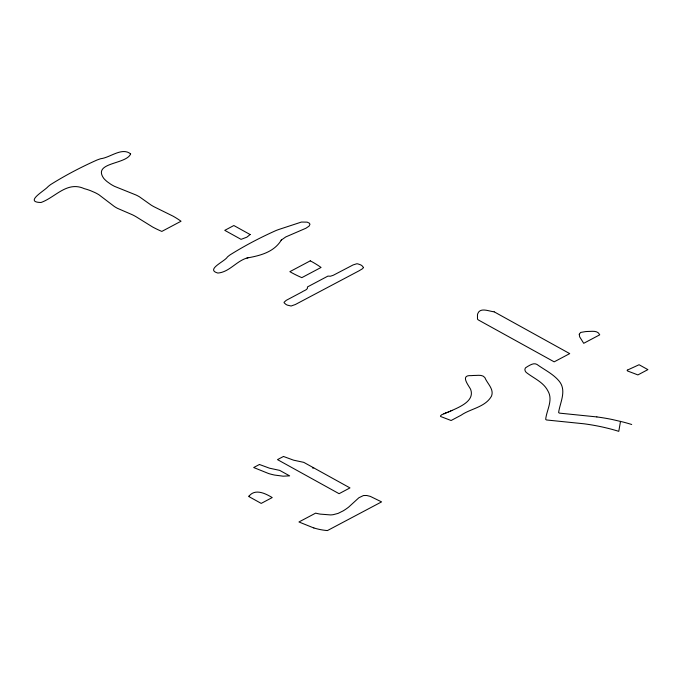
<?xml version="1.0" encoding="UTF-8"?>
<svg xmlns="http://www.w3.org/2000/svg" width="682" height="682" viewBox="0 0 682 682"><rect width="100%" height="100%" fill="white"/><g stroke="black" fill="none" stroke-linecap="round" stroke-linejoin="round"><path stroke-width="1.02" d="M620.509 421.374L618.779 431.339A93.059 43.98 15.8 0 0 607.969 428.322L603.613 427.282A108.489 51.269 15.8 0 0 583.945 423.786L546.546 419.976A2.037 0.963 15.8 0 1 545.694 419.379C546.487 410.308 553.494 400.121 547.808 390.752C543.605 382.517 534.671 378.698 527.595 373.455C524.705 371.937 523.478 368.135 527.101 366.805A62.079 29.335 15.8 0 1 528.559 365.927C531.039 364.538 534.151 362.781 536.947 364.418C544.296 369.746 552.889 373.77 558.848 380.778C567.185 390.334 559.982 402.525 558.618 412.525A2.037 0.963 15.8 0 0 559.47 413.13L596.869 416.924M281.103 240.217L285.749 236.944L305.92 228.24L309.091 226.109L309.969 224.259L309.304 223.15L307.139 222.136L301.444 222.051L280.029 229.084A136.605 64.551 15.8 0 0 276.21 230.439C260.311 237.532 244.744 245.673 229.996 254.923A136.605 64.551 15.8 0 0 227.421 256.961C225.026 261.402 205.026 269.578 217.865 273.056C229.604 272.135 236.773 260.439 247.95 257.779M281.564 239.689C274.164 252.204 260.243 255.614 246.969 258.018M452.456 410.249C460.58 406.532 474.945 400.547 470.589 389.234C467.861 384.358 460.128 374.87 471.322 375.637A62.079 29.335 15.8 0 1 473.743 375.467C477.391 375.594 482.208 374.248 484.842 377.53C487.204 383.548 494.237 389.072 491.543 396.063C485.32 407.29 470.529 408.595 461.117 415.202L451.109 420.504L440.802 416.574A2.037 0.963 15.8 0 1 440.47 415.926L441.629 414.775L446.258 412.823M452.285 410.317L450.342 411.152M450.938 410.896L446.147 412.866M449.481 411.51L448.091 412.081M443.871 413.786L444.962 413.343M445.218 413.241L445.73 413.036M313.677 467.843L312.492 468.005M494.143 311.819C489.156 311.376 480.324 307.088 477.826 313.481A62.079 29.335 15.8 0 0 477.468 314.786L477.494 319.04A2.83 1.338 15.8 0 0 478.645 320.114L554.176 361.844L569.717 353.617L494.228 311.862M313.865 527.987L298.946 521.977L315.63 513.137A32.48 15.354 15.8 0 0 320.088 514.1L330.548 514.927A22.293 10.537 15.8 0 0 333.293 514.654L338.084 513.401L343.242 510.827A143.194 67.663 15.8 0 0 348.647 507.11L358.903 497.741L363.48 495.533L366.788 495.499L370.335 496.394L381.579 501.884L327.428 530.57A31.21 14.748 15.8 0 1 313.882 527.962M631.702 424.494A92.309 43.622 15.8 0 0 623.075 422.03L612.163 419.49A110.331 52.139 15.8 0 0 596.869 416.924M579.265 334.248L579.649 336.814L583.715 343.31L599.725 334.828C597.73 330.114 591.848 331.486 587.824 331.461A62.079 29.335 15.8 0 0 585.395 331.623L580.604 332.449L579.265 334.248M130.629 153.893C126.349 164.635 92.317 162.145 103.732 178.36A29.914 14.134 15.8 0 0 107.236 181.719L110.655 184.166A26.428 12.489 15.8 0 0 114.678 186.416L135.897 194.95A22.122 10.452 15.8 0 1 139.443 196.808L150.927 204.95A28.653 13.538 15.8 0 0 154.541 207.021L173.058 216.16A62.215 29.403 15.8 0 1 179.008 219.826L181.037 221.232L161.813 231.42L159.264 230.294A62.215 29.403 15.8 0 1 152.606 226.995L136.127 216.774A28.653 13.538 15.8 0 0 132.385 214.77L117.594 208.385A22.122 10.452 15.8 0 1 114.252 206.424L98.933 194.754A26.428 12.489 15.8 0 0 94.858 192.529L90.416 190.628A29.914 14.134 15.8 0 0 84.287 188.658C66.938 180.815 55.566 197.294 41.039 202.486C23.717 202.247 44.526 190.841 48.081 186.595A136.605 64.551 15.8 0 1 50.664 184.558C65.412 175.3 80.979 167.167 96.878 160.074A136.605 64.551 15.8 0 1 100.697 158.718C110.296 157.627 121.899 146.911 130.629 153.893M363.48 267.455L362.688 268.614L359.039 270.814L295.332 304.53L291.086 306.013L287.335 305.118A7.332 3.461 15.8 0 1 285.758 304.266L284.241 302.893A3.12 1.475 15.8 0 1 284.07 302.279L286.244 300.336L301.879 292.032C303.533 290.634 308.46 289.765 307.446 286.952L327.906 276.108L330.42 276.219L333.242 275.298L353.088 264.923L356.712 263.789A3.12 1.475 15.8 0 1 357.845 263.891L360.343 264.744A7.332 3.461 15.8 0 1 361.895 265.613L363.48 267.455M627.287 370.147L627.252 370.343A2.037 0.963 15.8 0 0 627.585 370.991L637.9 374.912L647.9 369.618L639.068 364.734L627.287 370.147M249.126 496.01L248.674 496.462L261.215 503.401L272.22 497.57C265.528 493.538 255.324 488.38 249.126 496.01M250.141 234.548L246.858 237.166L241.061 239.356L224.762 230.345L233.849 225.529L250.141 234.548M310.284 260.839L289.859 271.666A63.46 29.991 15.8 0 0 301.828 277.642L321.06 267.455A63.46 29.991 15.8 0 0 310.284 260.839M259.433 464.485L253.695 467.528L268.614 473.538A33.341 15.754 15.8 0 0 274.616 475.064L283.056 476.172L289.628 475.866L279.714 470.384L269.535 468.202L259.433 464.485M283.482 456.463L277.497 459.625L339.082 493.691L349.977 487.911L303.763 462.353L293.584 460.179L283.482 456.463"/></g></svg>
